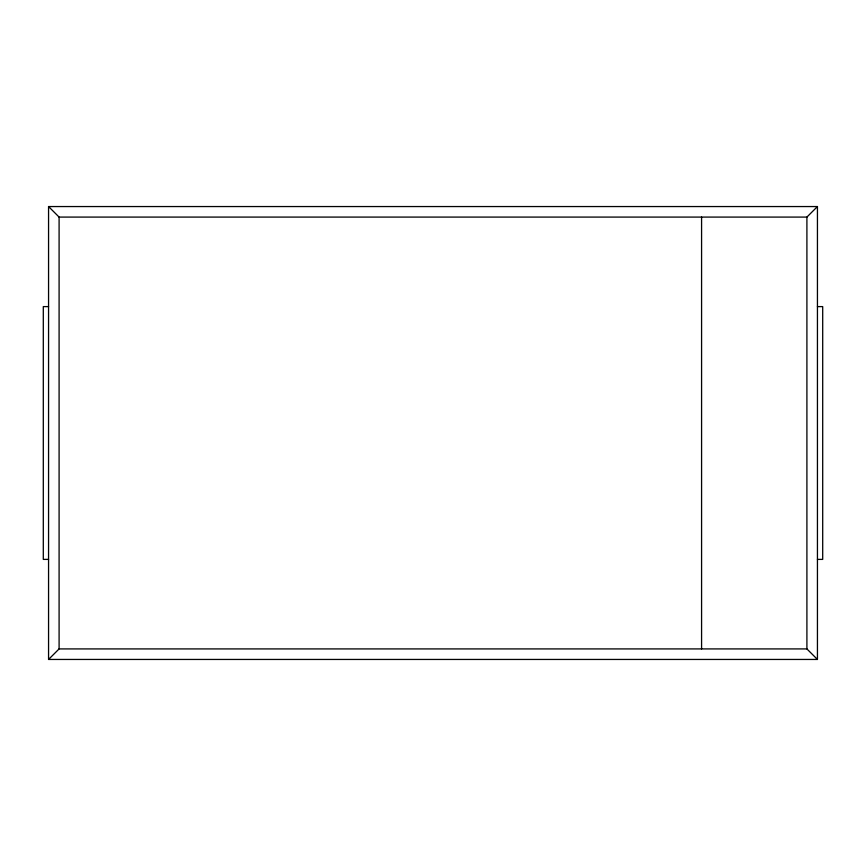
<?xml version="1.0" encoding="UTF-8"?>
<svg xmlns="http://www.w3.org/2000/svg" width="866" height="866" viewBox="0 0 866 866"><rect width="100%" height="100%" fill="white"/><g stroke="black" fill="none" stroke-linecap="round" stroke-linejoin="round"><path stroke-width="1.3" d="M48.561 659.448L59.094 648.915L806.906 648.915L817.439 659.448L817.439 206.552L48.561 206.552L48.561 659.448L817.439 659.448M48.561 206.552L59.094 217.085L806.906 217.085L817.439 206.552M48.561 306.607L43.3 306.607L43.3 559.393L48.561 559.393M817.439 306.607L822.7 306.607L822.7 559.393L817.439 559.393M806.906 217.085L806.906 648.915M701.579 217.085L701.579 648.915M59.094 217.085L59.094 648.915"/></g></svg>
